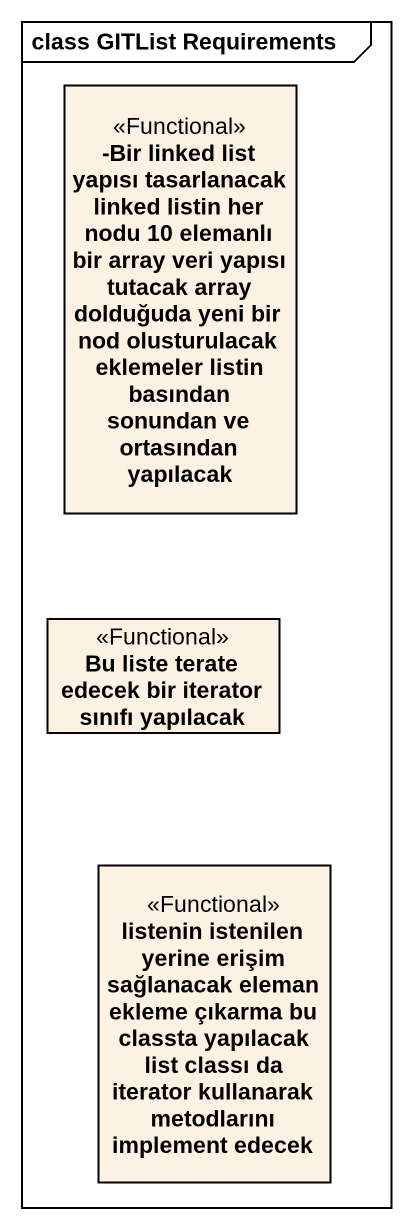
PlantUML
@startuml
mainframe class GITList Requirements
hide circle
hide empty members
class "-Bir linked list yapısı tasarlanacak linked listin her nodu 10 elemanlı bir array veri yapısı tutacak array dolduğuda yeni bir nod olusturulacak eklemeler listin basından sonundan ve ortasından yapılacak" as Bir_linked_list_yapısı <<Functional>>
class "Bu liste terate edecek bir iterator sınıfı yapılacak" as Bu_liste_terate_edecek_bir <<Functional>>
class "listenin istenilen yerine erişim sağlanacak eleman ekleme çıkarma bu classta yapılacak list classı da iterator kullanarak metodlarını implement edecek" as listenin_istenilen_yerine <<Functional>>
@enduml
